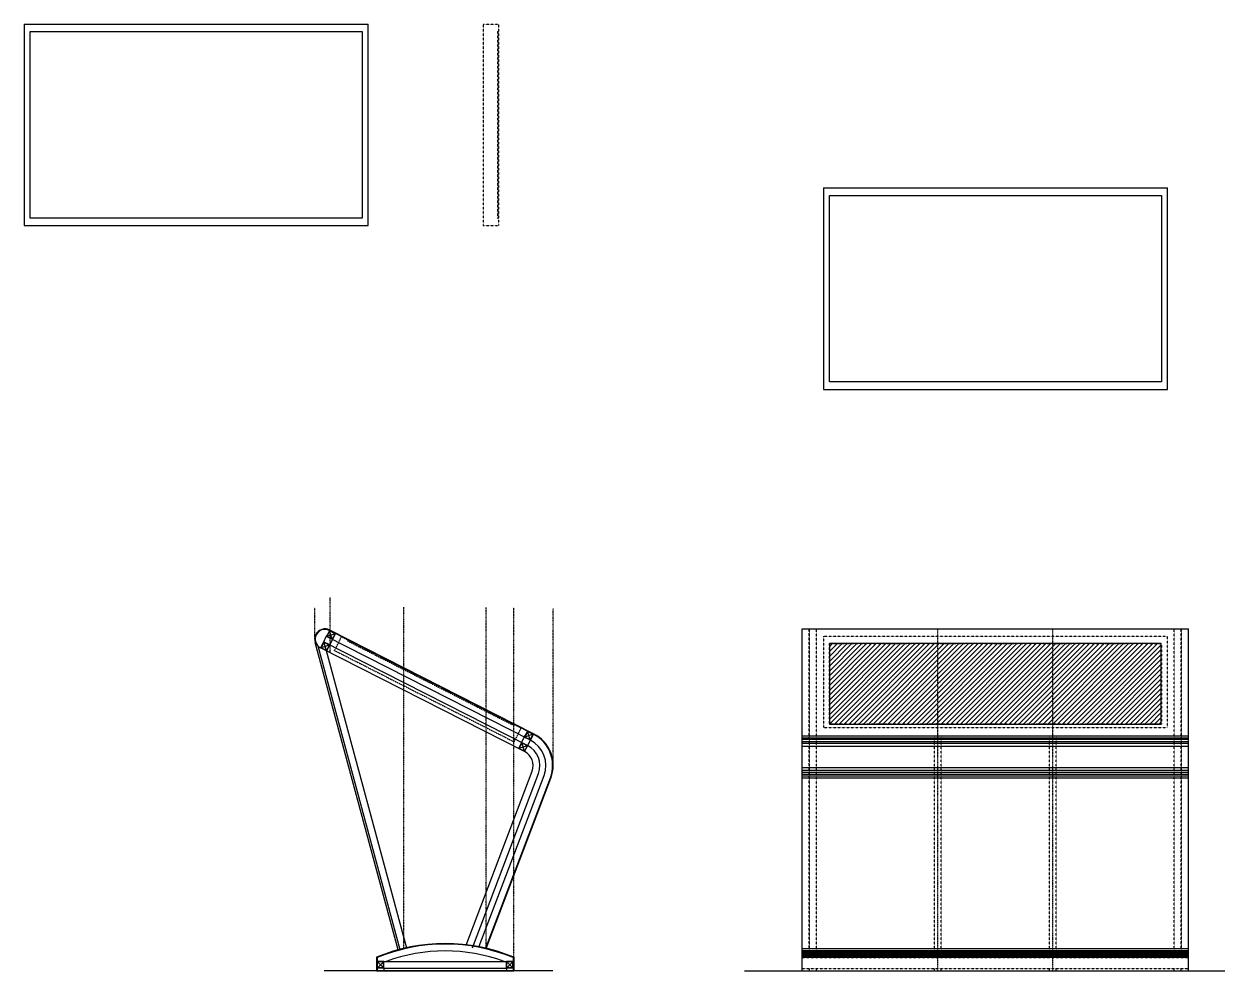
# Model space of a CAD drawing. Header units: inches. Extents: x -563637 to -547304, y -202054 to -194560.
# Drawn here: x -551682 to -547304, y -198013 to -194560 of the extents above; entities that cross this region are included whole.
import ezdxf

# ---------------------------------------------------------------- set-up
doc = ezdxf.new("R2010")
doc.units = ezdxf.units.IN
doc.header["$MEASUREMENT"] = 0
doc.linetypes.add('CENTER', pattern=[2, 1.25, -0.25, 0.25, -0.25])
doc.linetypes.add('DASHED2', pattern=[0.375, 0.25, -0.125])
doc.layers.add('TEXT', color=2, linetype='Continuous')

# ---------------------------------------------------------------- blocks, each defined once
blk = doc.blocks.new('A$C97b7a0d9')
at = {"color": 3}
for p, q in [((-10, 5), (-10, -20)), ((-10, 5), (15, 5)), ((-8.8, 3.8), (-8.8, -18.8)), ((-8.8, 3.8), (13.8, 3.8)), ((13.8, 3.8), (13.8, -18.8)), ((15, 5), (15, -20)), ((-10, -20), (15, -20)), ((-8.8, -18.8), (13.8, -18.8))]:
    blk.add_line(p, q, dxfattribs=at)
at = {"layer": 'TEXT', "color": 8}
for p, q in [((-8.8, 3.8), (13.8, -18.8)), ((13.8, 3.8), (-8.8, -18.8))]:
    blk.add_line(p, q, dxfattribs=at)
blk = doc.blocks.new('A$C5158fd1a')
at = {"layer": 'TEXT', "color": 8, "linetype": 'DASHED2', "ltscale": 0.1}
for p, q in [((0, 0), (56.7, 0)), ((0, 0), (0, -734.6)), ((52.7, -27.1), (56.7, -27.1)), ((52.7, -27.1), (52.7, -707.5)), ((56.7, 0), (56.7, -734.6)), ((0, -734.6), (56.7, -734.6)), ((52.7, -707.5), (56.7, -707.5))]:
    blk.add_line(p, q, dxfattribs=at)
blk = doc.blocks.new('A$C2265493d')
at = {"layer": 'TEXT', "color": 2}
for p, q in [((-626.9, 734.6), (-626.9, 0)), ((-626.9, 734.6), (626.9, 734.6)), ((626.9, 0), (626.9, 734.6)), ((-626.9, 0), (626.9, 0))]:
    blk.add_line(p, q, dxfattribs=at)
at = {"layer": 'TEXT'}
blk.add_lwpolyline([(-604.5, 707.5), (605.1, 707.5), (605.1, 27.1), (-604.5, 27.1)], close=True, dxfattribs=at)
blk = doc.blocks.new('A$Ca0d18bf1')
at = {"layer": 'TEXT', "color": 8, "linetype": 'DASHED2', "ltscale": 0.1}
for p, q in [((-626.9, 0), (-626.9, -333)), ((-626.9, 0), (626.9, 0)), ((626.9, -333), (626.9, 0)), ((-626.9, -333), (626.9, -333))]:
    blk.add_line(p, q, dxfattribs=at)
blk.add_lwpolyline([(-604.5, -27.1), (605.1, -27.1), (605.1, -320.7), (-604.5, -320.7)], close=True, dxfattribs=at)

msp = doc.modelspace()

# ---------------------------------------------------------------- hatches: boundary and pattern name
at = {"layer": 'TEXT'}
h = msp.add_hatch(dxfattribs=at)
h.set_pattern_fill('ANSI31', color=8, scale=100)
h.set_pattern_definition([(45, (0, 942.217), (-8.83883476, 8.83883476), [])])
h.paths.add_polyline_path([(-547536.31665, -196819.70911), (-548745.91665, -196819.70911), (-548745.91665, -197113.33128), (-547536.31665, -197113.33128)])

# ---------------------------------------------------------------- linework, layer by layer
at = {"layer": 'TEXT', "color": 2}
for p, q in [((-551681.5, -194560.5), (-551681.5, -195295.1)), ((-551681.5, -194560.5), (-550427.7, -194560.5)), ((-550427.7, -195295.1), (-550427.7, -194560.5)), ((-551681.5, -195295.1), (-550427.7, -195295.1)), ((-549823.92118, -197148.17488), (-550567.41965, -196770.05041)), ((-550523.87891, -196794.21354), (-550523.06294, -196792.60911)), ((-550499.72335, -196806.49844), (-550498.90738, -196804.89402)), ((-548844.81665, -198013.28279), (-548844.81665, -196765.976)), ((-548844.81665, -196765.976), (-547437.41665, -196765.976)), ((-547437.41665, -198013.28279), (-547437.41665, -196765.976)), ((-550317.63428, -197936.20567), (-550620.07492, -196815.09107)), ((-549996.4503, -197930.84782), (-549761.28412, -197310.10608)), ((-548844.81665, -197930.84782), (-547437.41665, -197930.84782)), ((-550396.53698, -197963.28279), (-550396.53698, -198013.28279)), ((-549896.53698, -197963.28279), (-549896.53698, -198013.28279)), ((-548844.81665, -197963.28279), (-547437.41665, -197963.28279)), ((-550396.53698, -198013.28279), (-549896.53698, -198013.28279))]:
    msp.add_line(p, q, dxfattribs=at)
at = {"layer": 'TEXT', "color": 8, "linetype": 'DASHED2', "ltscale": 0.1}
for p, q in [((-550008.2, -194560.5), (-549951.5, -194560.5)), ((-550008.2, -194560.5), (-550008.2, -195295.1)), ((-549951.5, -194560.5), (-549951.5, -195295.1)), ((-549955.5, -194587.6), (-549955.5, -195268)), ((-549955.5, -194587.6), (-549951.5, -194587.6)), ((-549955.5, -195268), (-549951.5, -195268)), ((-550008.2, -195295.1), (-549951.5, -195295.1)), ((-548818.01665, -197964.48399), (-548818.01665, -196765.976)), ((-548793.01665, -197964.48399), (-548793.01665, -196765.976)), ((-547489.21665, -197964.48399), (-547489.21665, -196765.976)), ((-547464.21665, -197964.48399), (-547464.21665, -196765.976)), ((-548363.38332, -197964.48399), (-548363.38332, -197157.09291)), ((-548338.38332, -197964.48399), (-548338.38332, -197157.09291)), ((-547943.84999, -197964.48399), (-547943.84999, -197157.09291)), ((-547918.84999, -197964.48399), (-547918.84999, -197157.09291)), ((-548844.81665, -197964.48399), (-547437.41665, -197964.48399)), ((-548844.81665, -198004.48399), (-547437.41665, -198004.48399)), ((-548818.01665, -198013.28279), (-548818.01665, -198004.48399)), ((-548793.01665, -198013.28279), (-548793.01665, -198004.48399)), ((-548363.38332, -198013.28279), (-548363.38332, -198004.48399)), ((-548338.38332, -198013.28279), (-548338.38332, -198004.48399)), ((-547943.84999, -198013.28279), (-547943.84999, -198004.48399)), ((-547918.84999, -198013.28279), (-547918.84999, -198004.48399)), ((-547489.21665, -198013.28279), (-547489.21665, -198004.48399)), ((-547464.21665, -198013.28279), (-547464.21665, -198004.48399))]:
    msp.add_line(p, q, dxfattribs=at)
at = {"layer": 'TEXT', "color": 8, "linetype": 'CENTER', "ltscale": 0.1}
for p, q in [((-550565.15927, -196853.32269), (-550565.15927, -196649.91592)), ((-550621.91906, -196803.476), (-550621.91906, -196687.98386)), ((-550296.88375, -197930.9096), (-550296.88375, -196686.62815)), ((-549996.4503, -197930.84782), (-549996.4503, -196687.98386)), ((-549896.53698, -197963.28279), (-549896.53698, -196687.98386)), ((-549752.85246, -197264.05027), (-549752.85246, -196690.88487)), ((-548350.88332, -198013.28279), (-548350.88332, -196765.976)), ((-547931.34999, -198013.28279), (-547931.34999, -196765.976))]:
    msp.add_line(p, q, dxfattribs=at)
at = {"layer": 'TEXT', "color": 3}
for p, q in [((-550591.58974, -196817.57555), (-550577.24839, -196789.37645)), ((-549836.0031, -197171.93133), (-550579.50158, -196793.80685)), ((-550569.43772, -196828.8415), (-550555.09637, -196800.6424)), ((-549824.73715, -197149.77931), (-550568.23563, -196771.65484)), ((-550310.41148, -197936.13975), (-550608.97789, -196829.3865)), ((-549857.10402, -197213.42164), (-550600.6025, -196835.29716)), ((-549845.83807, -197191.26962), (-550589.33654, -196813.14515)), ((-550286.09719, -197930.28501), (-550578.45048, -196846.56312)), ((-549867.99009, -197180.00367), (-549853.70233, -197151.90994)), ((-549848.03767, -197195.59466), (-549833.74991, -197167.50093)), ((-550070.45227, -197919.56363), (-549829.73645, -197284.17311)), ((-550047.21192, -197928.36817), (-549806.4961, -197292.97765)), ((-550022.10091, -197923.32461), (-549786.20772, -197300.66384)), ((-549998.86057, -197932.12915), (-549762.5924, -197308.47863)), ((-550394.73698, -197964.48399), (-550394.73698, -198013.28279)), ((-550369.73698, -197978.28279), (-549923.33698, -197978.28279)), ((-549898.33698, -197964.48399), (-549898.33698, -198013.28279)), ((-550369.73698, -198003.28279), (-549923.33698, -198003.28279)), ((-550369.73698, -198003.28279), (-550369.73698, -198013.28279)), ((-549923.33698, -198003.28279), (-549923.33698, -198013.28279))]:
    msp.add_line(p, q, dxfattribs=at)
at = {"layer": 'TEXT', "color": 2, "linetype": 'DASHED2', "ltscale": 0.1}
for p, q in [((-548819.77648, -197930.84782), (-548819.77648, -196765.976)), ((-547462.41665, -197930.84782), (-547462.41665, -196765.976))]:
    msp.add_line(p, q, dxfattribs=at)
at = {"layer": 'TEXT'}
for p, q in [((-549893.24943, -197114.93571), (-549892.43346, -197113.33128)), ((-549753.62565, -198013.28279), (-550586.92201, -198013.28279)), ((-549054.82387, -198013.28279), (-547304.10385, -198013.28279))]:
    msp.add_line(p, q, dxfattribs=at)
at = {"layer": 'TEXT', "color": 8}
for p, q in [((-549869.09387, -197127.22061), (-549868.2779, -197125.61618)), ((-548844.81665, -197155.60506), (-547437.41665, -197155.60506)), ((-548844.81665, -197162.6581), (-547437.41665, -197162.6581)), ((-548844.81665, -197168.60471), (-547437.41665, -197168.60471)), ((-548844.81665, -197175.93485), (-547437.41665, -197175.93485)), ((-548844.81665, -197182.99971), (-547437.41665, -197182.99971)), ((-548844.81665, -197193.29675), (-547437.41665, -197193.29675)), ((-548844.81665, -197270.7871), (-547437.41665, -197270.7871)), ((-548844.81665, -197281.08415), (-547437.41665, -197281.08415)), ((-548844.81665, -197288.14901), (-547437.41665, -197288.14901)), ((-548844.81665, -197295.47915), (-547437.41665, -197295.47915)), ((-548844.81665, -197301.42576), (-547437.41665, -197301.42576)), ((-548844.81665, -197308.47879), (-547437.41665, -197308.47879)), ((-548844.81665, -197938.93991), (-547437.41665, -197938.93991)), ((-548844.81665, -197943.89586), (-547437.41665, -197943.89586)), ((-548844.81665, -197948.2799), (-547437.41665, -197948.2799)), ((-548844.81665, -197953.04528), (-547437.41665, -197953.04528)), ((-548844.81665, -197957.04799), (-547437.41665, -197957.04799)), ((-548844.81665, -197960.09786), (-547437.41665, -197960.09786))]:
    msp.add_line(p, q, dxfattribs=at)
at = {"layer": 'TEXT'}
msp.add_lwpolyline([(-551659.1, -194587.6), (-550449.5, -194587.6), (-550449.5, -195268), (-551659.1, -195268)], close=True, dxfattribs=at)
at = {"layer": 'TEXT', "color": 4}
msp.add_lwpolyline([(-547536.31665, -196819.70911), (-548745.91665, -196819.70911), (-548745.91665, -197113.33128), (-547536.31665, -197113.33128)], close=True, dxfattribs=at)
at = {"layer": 'TEXT', "color": 2}
for centre, radius, start, end in [((-550584.41906, -196803.476), 37.5, 153.04326544, 198.04326544), ((-550584.41906, -196803.476), 35.7, 153.04326544, 243.04326544), ((-550584.41906, -196803.476), 37.5, 63.04326544, 153.04326544), ((-550584.41906, -196803.476), 35.7, 63.04326544, 153.04326544), ((-549882.85246, -197264.05027), 130, 339.25095488, 63.04326544), ((-550146.53698, -198563.28279), 650, 67.38013505, 112.61986495)]:
    msp.add_arc(centre, radius, start, end, dxfattribs=at)
at = {"layer": 'TEXT', "color": 3}
for centre, radius, start, end in [((-549882.85246, -197264.05027), 128.2, 339.25095488, 63.04326544), ((-549882.85246, -197264.05027), 81.65223, 339.25095488, 63.04326544), ((-549882.85246, -197264.05027), 103.34777, 339.25095488, 63.04326544), ((-549882.85246, -197264.05027), 56.8, 339.25095488, 63.04326544), ((-550146.53698, -198563.28279), 648.2, 67.48616479, 112.51383521), ((-550146.53698, -198563.28279), 623.2, 69.83494809, 110.16505191)]:
    msp.add_arc(centre, radius, start, end, dxfattribs=at)

# ---------------------------------------------------------------- block references
at = {"layer": 'TEXT'}
for name, p in [('A$C2265493d', (-548141.11665, -195892.72822)), ('A$Ca0d18bf1', (-548141.11665, -196792.60911))]:
    msp.add_blockref(name, p, dxfattribs=at)
at = {"layer": 'TEXT', "xscale": 0.9940893702405921, "yscale": 0.9940893702405921, "zscale": 0.9940893702405921, "rotation": 243.0432654437174}
for p in [(-550555.02039, -196789.52841), (-550576.12131, -196831.01872), (-549833.67394, -197156.38693), (-549854.77485, -197197.87724)]:
    msp.add_blockref('A$C97b7a0d9', p, dxfattribs=at)
at = {"layer": 'TEXT'}
for name, p, rotation in [('A$C5158fd1a', (-550549.58201, -196844.75303), 63.04326544367738), ('A$C97b7a0d9', (-550379.73698, -197998.28279), 180.0000000000061), ('A$C97b7a0d9', (-549908.33698, -197998.28279), 180.0000000000061)]:
    msp.add_blockref(name, p, dxfattribs=dict(at, rotation=rotation))

doc.saveas('drawing.dxf')
